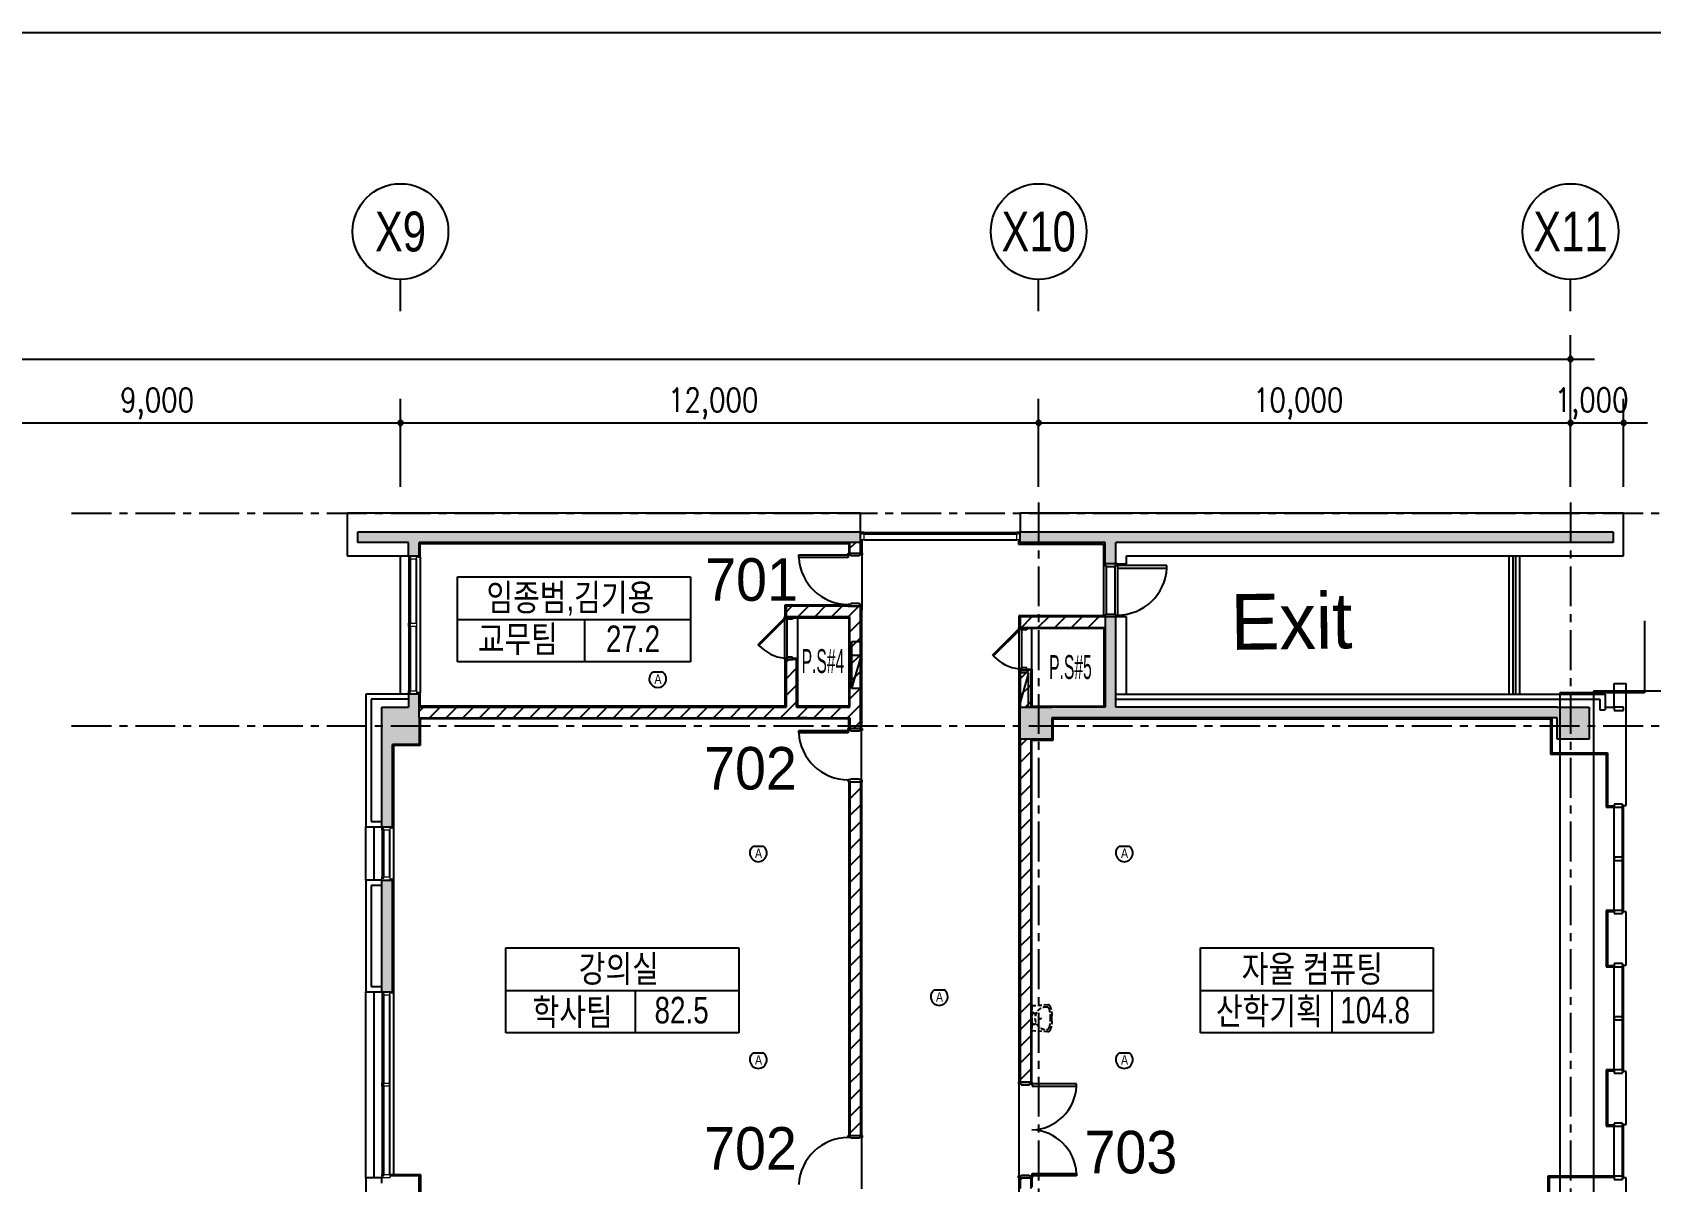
# Model space of a CAD drawing. Extents: x 1198601 to 1325177, y -301855 to -214174.
# Drawn here: x 1279449 to 1309877, y -235793 to -214174 of the extents above; entities that cross this region are included whole.
import ezdxf
from ezdxf.enums import TextEntityAlignment as Align

# ---------------------------------------------------------------- set-up
doc = ezdxf.new("R2010")
doc.units = 0
doc.header["$LTSCALE"] = 600
doc.header["$MEASUREMENT"] = 0
for name, pattern in [('CEN', [62, 60, -1, 0, -1]), ('CENTER', [2, 1.25, -0.25, 0.25, -0.25]), ('HID', [0.375, 0.25, -0.125])]:
    doc.linetypes.add(name, pattern=pattern)
doc.layers.get('0').update_dxf_attribs({"linetype": 'CONTINUOUS'})
for name, color, linetype in [('252', 252, 'CONTINUOUS'), ('A-DOOR', 3, 'CONTINUOUS'), ('Beacon', 3, 'CONTINUOUS'), ('CEN', 1, 'CENTER'), ('DIM', 9, 'CONTINUOUS'), ('INT1', 13, 'HID'), ('WALLLL', 7, 'CONTINUOUS')]:
    doc.layers.add(name, color=color, linetype=linetype)
doc.styles.add('AT3', font='romans.shx', dxfattribs={"width": 0.8, "bigfont": 'whgtxt.shx'})
doc.styles.add('BUBBLE', font='Dotum.ttf', dxfattribs={"width": 0.8})
doc.styles.add('GHH', font='Dotum.ttf')
doc.styles.get("Standard").update_dxf_attribs({"font": ''})
doc.styles.add('T25', font='Dotum.ttf', dxfattribs={"width": 0.8})
doc.styles.get('STANDARD').set_extended_font_data('HY울릉도M')

# ---------------------------------------------------------------- blocks, each defined once
blk = doc.blocks.new('A$C46A60E2E')
at = {"layer": 'Beacon'}
blk.add_line((0.71, 2.93), (2.48, 2.93), dxfattribs=at)
blk.add_arc((1.6, 1.6), 1.6, 123.5577, 56.4423, dxfattribs=at)
at = {"color": 3, "style": 'GHH', "width": 0.85}
blk.add_text('A', height=1.8, dxfattribs=at).set_placement((1.64, 1.58), align=Align.MIDDLE)

msp = doc.modelspace()

# ---------------------------------------------------------------- hatches: boundary and pattern name
at = {"layer": '252'}
for points in [[(1285570, -223570), (1285570, -223770), (1286520, -223770), (1286520, -224020), (1286720, -224020), (1286720, -223770), (1295020, -223770), (1295020, -223570)], [(1299620, -223770), (1299620, -224170), (1299820, -224170), (1299820, -223770), (1309170, -223770), (1309170, -223570), (1298020, -223570), (1298020, -223770)], [(1299620, -226870), (1298620, -226870), (1298020, -226870), (1298020, -227470), (1298620, -227470), (1298620, -227070), (1308120, -227070), (1308120, -227470), (1308720, -227470), (1308720, -226870), (1308120, -226870), (1307420, -226870), (1299820, -226870), (1299820, -225170), (1299620, -225170)], [(1286020, -229120), (1286220, -229120), (1286220, -227570), (1286720, -227570), (1286720, -227070), (1286720, -226620), (1286520, -226620), (1286520, -226870), (1286020, -226870), (1286020, -227470)], [(1286020, -232220), (1286220, -232220), (1286220, -230120), (1286020, -230120)]]:
    msp.add_hatch(color=256, dxfattribs=at).paths.add_polyline_path(points)

# ---------------------------------------------------------------- linework, layer by layer
for p, q in [((1287441, -224415), (1291821, -224415)), ((1287441, -226015), (1287441, -224415)), ((1291821, -224415), (1291821, -226015)), ((1287442, -225216), (1291822, -225216)), ((1289835, -226009), (1289835, -225209)), ((1291821, -226015), (1287441, -226015)), ((1288351, -231395), (1292731, -231395)), ((1288351, -232995), (1288351, -231395)), ((1292731, -231395), (1292731, -232995)), ((1301411, -231395), (1305791, -231395)), ((1301411, -232995), (1301411, -231395)), ((1305791, -231395), (1305791, -232995)), ((1288352, -232196), (1292732, -232196)), ((1288502, -232195), (1292602, -232195)), ((1290787, -232995), (1290787, -232195)), ((1301412, -232196), (1305792, -232196)), ((1303888, -232985), (1303888, -232185)), ((1292731, -232995), (1288351, -232995)), ((1305791, -232995), (1301411, -232995))]:
    msp.add_line(p, q)
at = {"color": 0, "linetype": 'ByBlock'}
for centre, start, end in [((1308370, -220320), 0, 180), ((1308370, -220320), 180, 0), ((1286370, -221520), 0, 180), ((1286370, -221520), 0, 180), ((1298370, -221520), 0, 180), ((1298370, -221520), 0, 180), ((1308370, -221520), 0, 180), ((1308370, -221520), 0, 180), ((1309370, -221520), 0, 180), ((1286370, -221520), 180, 0), ((1286370, -221520), 180, 0), ((1298370, -221520), 180, 0), ((1298370, -221520), 180, 0), ((1308370, -221520), 180, 0), ((1308370, -221520), 180, 0), ((1309370, -221520), 180, 0)]:
    msp.add_arc(centre, 46.9, start, end, dxfattribs=at)
at = {"layer": 'A-DOOR'}
for p, q in [((1293860, -224050), (1293860, -224005)), ((1293860, -224005), (1294790, -224005)), ((1294790, -224050), (1293860, -224050)), ((1294790, -224005), (1294790, -223970)), ((1294790, -223970), (1295050, -223970)), ((1294840, -224005), (1294790, -224005)), ((1294790, -224005), (1294790, -224050)), ((1294840, -224020), (1294840, -224005)), ((1295000, -224020), (1294840, -224020)), ((1295000, -224005), (1295000, -224020)), ((1295050, -224005), (1295000, -224005)), ((1295050, -223970), (1295050, -224005)), ((1299850, -224170), (1299590, -224170)), ((1299590, -224170), (1299590, -224205)), ((1299590, -224205), (1299640, -224205)), ((1299591, -224205), (1299591, -225135)), ((1299640, -224205), (1299640, -224220)), ((1299640, -224220), (1299640, -225120)), ((1299640, -224220), (1299800, -224220)), ((1299800, -224220), (1299800, -224205)), ((1299800, -224205), (1299850, -224205)), ((1299800, -224220), (1299800, -225120)), ((1299850, -224205), (1299850, -224170)), ((1299850, -224205), (1299850, -224250)), ((1300780, -224205), (1299850, -224205)), ((1299850, -224220), (1299850, -225120)), ((1299850, -224250), (1300780, -224250)), ((1300780, -224250), (1300780, -224205)), ((1294840, -224935), (1294790, -224935)), ((1294790, -224935), (1294790, -224970)), ((1294790, -224970), (1295050, -224970)), ((1295000, -224920), (1294840, -224920)), ((1294840, -224920), (1294840, -224935)), ((1295000, -224935), (1295000, -224920)), ((1295050, -224935), (1295000, -224935)), ((1295050, -224970), (1295050, -224935)), ((1299590, -225170), (1299590, -225135)), ((1299590, -225135), (1299640, -225135)), ((1299640, -225135), (1299640, -225120)), ((1299640, -225120), (1299800, -225120)), ((1299800, -225120), (1299800, -225135)), ((1299800, -225135), (1299850, -225135)), ((1299850, -225135), (1299850, -225170)), ((1293095, -225690), (1293590, -225195)), ((1293606, -225210), (1293111, -225705)), ((1293590, -225195), (1293590, -225170)), ((1293590, -225170), (1293740, -225170)), ((1293590, -225195), (1293590, -225945)), ((1293590, -225195), (1293606, -225210)), ((1293635, -225195), (1293590, -225195)), ((1293635, -225215), (1293635, -225195)), ((1293635, -225215), (1293635, -225925)), ((1293740, -225215), (1293635, -225215)), ((1293740, -225170), (1293740, -225195)), ((1293740, -225195), (1293740, -225195)), ((1293740, -225195), (1293740, -225215)), ((1297505, -225890), (1298000, -225395)), ((1298016, -225410), (1297521, -225905)), ((1298000, -225395), (1298000, -225370)), ((1298000, -225370), (1298150, -225370)), ((1298000, -225395), (1298000, -226145)), ((1298000, -225395), (1298016, -225410)), ((1298045, -225395), (1298000, -225395)), ((1298045, -225415), (1298045, -225395)), ((1298045, -225415), (1298045, -226125)), ((1298150, -225415), (1298045, -225415)), ((1298150, -225370), (1298150, -225395)), ((1298150, -225395), (1298150, -225395)), ((1298150, -225395), (1298150, -225415)), ((1299850, -225170), (1299590, -225170)), ((1293095, -225690), (1293111, -225705)), ((1293635, -225945), (1293590, -225945)), ((1293590, -225945), (1293590, -225970)), ((1293590, -225970), (1293740, -225970)), ((1293740, -225925), (1293635, -225925)), ((1293635, -225925), (1293635, -225945)), ((1293740, -225945), (1293740, -225925)), ((1293740, -225970), (1293740, -225945)), ((1293740, -225945), (1293740, -225945)), ((1297505, -225890), (1297521, -225905)), ((1298045, -226145), (1298000, -226145)), ((1298000, -226145), (1298000, -226170)), ((1298000, -226170), (1298150, -226170)), ((1298150, -226125), (1298045, -226125)), ((1298045, -226125), (1298045, -226145)), ((1298150, -226145), (1298150, -226125)), ((1298150, -226170), (1298150, -226145)), ((1298150, -226145), (1298150, -226145)), ((1294790, -227305), (1294790, -227270)), ((1294790, -227270), (1295050, -227270)), ((1295050, -227270), (1295050, -227305)), ((1293860, -227350), (1293860, -227305)), ((1293860, -227305), (1294790, -227305)), ((1294790, -227350), (1293860, -227350)), ((1294840, -227305), (1294790, -227305)), ((1294790, -227305), (1294790, -227350)), ((1294840, -227320), (1294840, -227305)), ((1295000, -227320), (1294840, -227320)), ((1295000, -227305), (1295000, -227320)), ((1295050, -227305), (1295000, -227305)), ((1294840, -228235), (1294790, -228235)), ((1294790, -228235), (1294790, -228270)), ((1294790, -228270), (1295050, -228270)), ((1295000, -228220), (1294840, -228220)), ((1294840, -228220), (1294840, -228235)), ((1295000, -228235), (1295000, -228220)), ((1295050, -228235), (1295000, -228235)), ((1295050, -228270), (1295050, -228235)), ((1298250, -233920), (1297990, -233920)), ((1297990, -233920), (1297990, -233955)), ((1297990, -233955), (1298040, -233955)), ((1298040, -233955), (1298040, -233970)), ((1298040, -233970), (1298200, -233970)), ((1298200, -233970), (1298200, -233955)), ((1298200, -233955), (1298250, -233955)), ((1298250, -233955), (1298250, -233920)), ((1298250, -233955), (1298250, -234000)), ((1299080, -233955), (1298250, -233955)), ((1299080, -234000), (1299080, -233955)), ((1298250, -234000), (1299080, -234000)), ((1294790, -234963), (1294790, -234928)), ((1294790, -234928), (1295050, -234928)), ((1294840, -234963), (1294790, -234963)), ((1294840, -234978), (1294840, -234963)), ((1295000, -234978), (1294840, -234978)), ((1295000, -234963), (1295000, -234978)), ((1295050, -234963), (1295000, -234963)), ((1295050, -234928), (1295050, -234963)), ((1297990, -235720), (1297990, -235685)), ((1297990, -235685), (1298040, -235685)), ((1298250, -235720), (1297990, -235720)), ((1298040, -235685), (1298040, -235670)), ((1298040, -235670), (1298200, -235670)), ((1298200, -235670), (1298200, -235685)), ((1298200, -235685), (1298250, -235685)), ((1298250, -235685), (1298250, -235640)), ((1298250, -235640), (1299080, -235640)), ((1298250, -235685), (1298250, -235720)), ((1299080, -235685), (1298250, -235685)), ((1299080, -235640), (1299080, -235685))]:
    msp.add_line(p, q, dxfattribs=at)
for centre, radius, start, end in [((1294791, -224003), 932, 182.8874, 269.9532), ((1299850, -224203), 932, 270.0468, 357.1126), ((1293666, -225194), 755, 222.6285, 264.2172), ((1298076, -225394), 755, 222.6285, 264.2172), ((1294791, -227303), 932, 182.8874, 269.9532), ((1298217, -233956), 865, 271.7623, 357.0621), ((1298217, -235684), 865, 2.9379, 88.2377), ((1294791, -235895), 932, 90.0468, 177.1126)]:
    msp.add_arc(centre, radius, start, end, dxfattribs=at)
at = {"layer": 'CEN'}
for p, q in [((1298370, -223020), (1298370, -297451)), ((1308370, -223020), (1308370, -297451)), ((1280187, -223220), (1310570, -223220)), ((1280187, -227220), (1310570, -227220))]:
    msp.add_line(p, q, dxfattribs=at)
at = {"layer": 'DIM'}
for p, q in [((1286370, -219420), (1286370, -218820)), ((1298370, -219420), (1298370, -218820)), ((1308370, -219420), (1308370, -218820)), ((1308370, -222720), (1308370, -219870)), ((1213920, -220320), (1308820, -220320)), ((1286370, -222720), (1286370, -221070)), ((1286370, -222720), (1286370, -221070)), ((1298370, -222720), (1298370, -221070)), ((1298370, -222720), (1298370, -221070)), ((1308370, -222720), (1308370, -221070)), ((1276920, -221520), (1286820, -221520)), ((1285920, -221520), (1298820, -221520)), ((1297920, -221520), (1308820, -221520))]:
    msp.add_line(p, q, dxfattribs=at)
for centre in [(1286370, -217920), (1298370, -217920), (1308370, -217920)]:
    msp.add_circle(centre, 900, dxfattribs=at)
at = {"layer": 'INT1', "ltscale": 0.5}
for p, q in [((1298540, -232469), (1298240, -232489)), ((1298240, -232489), (1298240, -232719)), ((1298240, -232719), (1298240, -232949)), ((1298620, -232719), (1298620, -232669)), ((1298620, -232769), (1298620, -232719)), ((1298240, -232949), (1298540, -232969))]:
    msp.add_line(p, q, dxfattribs=at)
for centre in [(1298284, -232617), (1298392, -232720), (1298284, -232822)]:
    msp.add_circle(centre, 19.2, dxfattribs=at)
for centre, radius, start, end in [((1298544, -232520), 51.1, 24.2584, 93.8141), ((1298511, -232719), 210, 87.3356, 180), ((1298511, -232721), 210, 180, 272.6644), ((1298518, -232566), 56.8, 16.1845, 87.3356), ((1298012, -232713), 583, 359.2879, 16.1845), ((1298012, -232727), 583, 343.8155, 0.7121), ((1298271, -232643), 351, 355.7575, 24.2584), ((1298271, -232795), 351, 335.7416, 4.2425), ((1298518, -232874), 56.8, 272.6644, 343.8155), ((1298544, -232918), 51.1, 266.1859, 335.7416)]:
    msp.add_arc(centre, radius, start, end, dxfattribs=at)
at = {"layer": 'WALLLL'}
for p, q in [((1198601, -214174), (1325177, -214174)), ((1308370, -222720), (1308370, -221070)), ((1309370, -222720), (1309370, -221070)), ((1307920, -221520), (1309820, -221520)), ((1295020, -223220), (1285370, -223220)), ((1285370, -223220), (1285370, -224020)), ((1295020, -223570), (1295020, -223220)), ((1309370, -223220), (1298020, -223220)), ((1298020, -223220), (1298020, -223570)), ((1309370, -224020), (1309370, -223220)), ((1285570, -223770), (1285570, -223570)), ((1285570, -223570), (1295020, -223570)), ((1295020, -223770), (1295020, -223570)), ((1295080, -223585), (1297960, -223585)), ((1295080, -223609), (1297960, -223609)), ((1298020, -223770), (1298020, -223570)), ((1298020, -223570), (1309170, -223570)), ((1309170, -223570), (1309170, -223770)), ((1286520, -223770), (1285570, -223770)), ((1286520, -224020), (1286520, -223770)), ((1286720, -224020), (1286720, -223770)), ((1295020, -223770), (1286720, -223770)), ((1286740, -224040), (1286740, -223790)), ((1286740, -223790), (1294800, -223790)), ((1294800, -223790), (1294800, -223970)), ((1294820, -223970), (1294820, -223770)), ((1295020, -223970), (1295020, -223770)), ((1295050, -223970), (1295050, -223720)), ((1295080, -223720), (1297960, -223720)), ((1297990, -223720), (1297990, -223800)), ((1297990, -223800), (1299590, -223800)), ((1299620, -223770), (1298020, -223770)), ((1299590, -223800), (1299590, -225150)), ((1299620, -224170), (1299620, -223770)), ((1299820, -224170), (1299820, -223770)), ((1309170, -223770), (1299820, -223770)), ((1285370, -224020), (1286520, -224020)), ((1286370, -226620), (1286370, -224020)), ((1286520, -224020), (1286720, -224020)), ((1286535, -225290), (1286535, -224080)), ((1286559, -225290), (1286559, -224080)), ((1286670, -225290), (1286670, -224080)), ((1286690, -224040), (1286740, -224040)), ((1286740, -224040), (1286740, -226600)), ((1294820, -223970), (1295020, -223970)), ((1294820, -223970), (1295020, -223970)), ((1295040, -228270), (1295050, -223970)), ((1299820, -224170), (1299620, -224170)), ((1299820, -224170), (1300020, -224170)), ((1300020, -224170), (1300020, -224020)), ((1300020, -224020), (1309370, -224020)), ((1307220, -226620), (1307220, -224020)), ((1307295, -226620), (1307295, -224020)), ((1307345, -226620), (1307345, -224020)), ((1307420, -226620), (1307420, -224020)), ((1294790, -224950), (1293600, -224950)), ((1293600, -224950), (1293600, -225170)), ((1295020, -224970), (1293620, -224970)), ((1293620, -224970), (1293620, -225170)), ((1295020, -227270), (1295020, -224970)), ((1299590, -225150), (1298000, -225150)), ((1298000, -225150), (1298000, -226170)), ((1286535, -226560), (1286535, -225350)), ((1286559, -226560), (1286559, -225350)), ((1286670, -226560), (1286670, -225350)), ((1294820, -225170), (1293620, -225170)), ((1293740, -225190), (1294800, -225190)), ((1293840, -225950), (1293840, -225190)), ((1294800, -225190), (1294800, -226850)), ((1294820, -226870), (1294820, -225170)), ((1299620, -225170), (1298020, -225170)), ((1298020, -225170), (1298020, -225370)), ((1298020, -225370), (1299620, -225370)), ((1299600, -225390), (1298150, -225390)), ((1298240, -226150), (1298240, -225390)), ((1299600, -226850), (1299600, -225390)), ((1299620, -225170), (1299620, -226870)), ((1299820, -225170), (1299620, -225170)), ((1299820, -226870), (1299820, -225170)), ((1300020, -225170), (1299820, -225170)), ((1300020, -226620), (1300020, -225170)), ((1309763, -225245), (1309763, -226595)), ((1294860, -226515), (1294860, -225635)), ((1294860, -225635), (1295040, -225635)), ((1295040, -225635), (1295040, -226515)), ((1293600, -225970), (1293600, -226850)), ((1293820, -225970), (1293620, -225970)), ((1293620, -225970), (1293620, -226870)), ((1293840, -225950), (1293740, -225950)), ((1293820, -226870), (1293820, -225970)), ((1293840, -226850), (1293840, -225950)), ((1294860, -226515), (1295040, -225895)), ((1295040, -225895), (1294860, -225895)), ((1298000, -226170), (1298000, -235720)), ((1298180, -226220), (1298000, -226220)), ((1298000, -226220), (1298000, -226870)), ((1298180, -226220), (1298000, -226870)), ((1298220, -226170), (1298020, -226170)), ((1298020, -226170), (1298020, -226870)), ((1298150, -226150), (1298240, -226150)), ((1298180, -226870), (1298180, -226220)), ((1298220, -226170), (1298220, -226870)), ((1298240, -226150), (1298240, -226850)), ((1286520, -226620), (1285720, -226620)), ((1285720, -226620), (1285720, -229120)), ((1286520, -226620), (1286520, -226870)), ((1286720, -226620), (1286520, -226620)), ((1286740, -226600), (1286670, -226600)), ((1286720, -227070), (1286720, -226620)), ((1286740, -226850), (1286740, -226600)), ((1295040, -226515), (1294860, -226515)), ((1299820, -226620), (1309020, -226620)), ((1309763, -226595), (1308173, -226595)), ((1308173, -226595), (1308173, -227615)), ((1310391, -226567), (1308801, -226567)), ((1308801, -226567), (1308801, -227587)), ((1309020, -226620), (1309020, -226920)), ((1309190, -226420), (1309420, -226420)), ((1309190, -226870), (1309190, -226420)), ((1309420, -228720), (1309420, -226420)), ((1286520, -226720), (1285820, -226720)), ((1285820, -226720), (1285820, -229020)), ((1286720, -226870), (1293620, -226870)), ((1293600, -226850), (1286740, -226850)), ((1293820, -226870), (1294820, -226870)), ((1294800, -226850), (1293840, -226850)), ((1298000, -226870), (1298180, -226870)), ((1298240, -226850), (1299600, -226850)), ((1299620, -226870), (1298620, -226870)), ((1299820, -226720), (1308920, -226720)), ((1308120, -226870), (1299820, -226870)), ((1308120, -226870), (1307420, -226870)), ((1308920, -226720), (1308920, -226920)), ((1308920, -226920), (1309020, -226920)), ((1309020, -226870), (1309190, -226870)), ((1309370, -226870), (1309190, -226870)), ((1309190, -226870), (1309190, -226930)), ((1309190, -226930), (1309370, -226930)), ((1309370, -226895), (1309370, -226870)), ((1309370, -226905), (1309370, -226895)), ((1309370, -226895), (1309370, -226895)), ((1309370, -226930), (1309370, -226905)), ((1309370, -226905), (1309370, -226905)), ((1286720, -227070), (1286720, -227070)), ((1286720, -227070), (1294820, -227070)), ((1294800, -227090), (1286740, -227090)), ((1286740, -227090), (1286740, -227590)), ((1294020, -227070), (1293820, -227070)), ((1294800, -227270), (1294800, -227090)), ((1294820, -227070), (1294820, -227270)), ((1295020, -227270), (1294820, -227270)), ((1308120, -227070), (1298620, -227070)), ((1298640, -227490), (1298640, -227090)), ((1298640, -227090), (1307995, -227090)), ((1307995, -227070), (1307995, -227750)), ((1308020, -227070), (1308020, -227725)), ((1286020, -229120), (1286020, -227470)), ((1286220, -229120), (1286220, -227570)), ((1286740, -227590), (1286240, -227590)), ((1286240, -227590), (1286240, -229140)), ((1298020, -227470), (1298020, -233920)), ((1298220, -227470), (1298220, -233920)), ((1298240, -233920), (1298240, -227490)), ((1298240, -227490), (1298640, -227490)), ((1308801, -227587), (1308801, -237137)), ((1307995, -227750), (1309040, -227750)), ((1308020, -227725), (1309065, -227725)), ((1308173, -227615), (1308173, -237165)), ((1309040, -227750), (1309040, -228750)), ((1309065, -227725), (1309065, -228725)), ((1294800, -228270), (1294800, -234928)), ((1294820, -228270), (1294820, -234928)), ((1294820, -228594), (1295020, -228394)), ((1295020, -228270), (1295020, -234928)), ((1295040, -228270), (1295040, -235928)), ((1294820, -228908), (1295020, -228708)), ((1309040, -228750), (1309190, -228750)), ((1309065, -228725), (1309190, -228725)), ((1309346, -228690), (1309190, -228690)), ((1309190, -228690), (1309190, -228750)), ((1309190, -230690), (1309190, -228750)), ((1309190, -228750), (1309346, -228750)), ((1309346, -228715), (1309346, -228690)), ((1309370, -228715), (1309346, -228715)), ((1309346, -228750), (1309346, -228725)), ((1309346, -228725), (1309370, -228725)), ((1309346, -230690), (1309346, -228750)), ((1309370, -228725), (1309370, -228715)), ((1309370, -230720), (1309370, -228720)), ((1309370, -228720), (1309420, -228720)), ((1285720, -230120), (1285720, -229120)), ((1285720, -229120), (1286020, -229120)), ((1285820, -229020), (1286020, -229020)), ((1285870, -229120), (1285870, -230120)), ((1286020, -229120), (1286220, -229120)), ((1294820, -229223), (1295020, -229023)), ((1286035, -230060), (1286035, -229180)), ((1286059, -230060), (1286059, -229180)), ((1286170, -230060), (1286170, -229180)), ((1286240, -229140), (1286190, -229140)), ((1286240, -229140), (1286240, -230100)), ((1294820, -229537), (1295020, -229337)), ((1294820, -229851), (1295020, -229651)), ((1309346, -229690), (1309190, -229690)), ((1309190, -229690), (1309190, -229750)), ((1309346, -229715), (1309346, -229690)), ((1309370, -229715), (1309346, -229715)), ((1309346, -229750), (1309346, -229725)), ((1309346, -229725), (1309370, -229725)), ((1309370, -229725), (1309370, -229715)), ((1294820, -230166), (1295020, -229966)), ((1309190, -229750), (1309346, -229750)), ((1286020, -230120), (1285720, -230120)), ((1285720, -230120), (1285720, -232220)), ((1286020, -230220), (1285820, -230220)), ((1285820, -230220), (1285820, -232120)), ((1286020, -232220), (1286020, -230120)), ((1286020, -230120), (1286220, -230120)), ((1286170, -230100), (1286240, -230100)), ((1286220, -232220), (1286220, -230120)), ((1286240, -230100), (1286240, -232240)), ((1294820, -230480), (1295020, -230280)), ((1294820, -230794), (1295020, -230594)), ((1294820, -231109), (1295020, -230909)), ((1309190, -230690), (1309040, -230690)), ((1309040, -230690), (1309040, -231750)), ((1309190, -230715), (1309065, -230715)), ((1309065, -230715), (1309065, -231725)), ((1309346, -230690), (1309190, -230690)), ((1309190, -230690), (1309190, -230750)), ((1309190, -230750), (1309346, -230750)), ((1309346, -230715), (1309346, -230690)), ((1309370, -230715), (1309346, -230715)), ((1309346, -230750), (1309346, -230725)), ((1309346, -230725), (1309370, -230725)), ((1309370, -230725), (1309370, -230715)), ((1309420, -230720), (1309370, -230720)), ((1309420, -231720), (1309420, -230720)), ((1294820, -231423), (1295020, -231223)), ((1294820, -231737), (1295020, -231537)), ((1294820, -232052), (1295020, -231852)), ((1309040, -231750), (1309190, -231750)), ((1309065, -231725), (1309190, -231725)), ((1309346, -231690), (1309190, -231690)), ((1309190, -231690), (1309190, -231750)), ((1309190, -233690), (1309190, -231750)), ((1309190, -231750), (1309346, -231750)), ((1309346, -231715), (1309346, -231690)), ((1309370, -231715), (1309346, -231715)), ((1309346, -231750), (1309346, -231725)), ((1309346, -231725), (1309370, -231725)), ((1309346, -233690), (1309346, -231750)), ((1309370, -231725), (1309370, -231715)), ((1309370, -233720), (1309370, -231720)), ((1309370, -231720), (1309420, -231720)), ((1285820, -232120), (1286020, -232120)), ((1294820, -232366), (1295020, -232166)), ((1285720, -235720), (1285720, -232220)), ((1285720, -232220), (1286020, -232220)), ((1285870, -232220), (1285870, -235720)), ((1286020, -232220), (1286220, -232220)), ((1286035, -233940), (1286035, -232280)), ((1286059, -233940), (1286059, -232280)), ((1286240, -232240), (1286170, -232240)), ((1286170, -235660), (1286170, -232280)), ((1286240, -232240), (1286240, -235660)), ((1294820, -232680), (1295020, -232480)), ((1309346, -232690), (1309190, -232690)), ((1309190, -232690), (1309190, -232750)), ((1309190, -232750), (1309346, -232750)), ((1309346, -232715), (1309346, -232690)), ((1309370, -232715), (1309346, -232715)), ((1309346, -232750), (1309346, -232725)), ((1309346, -232725), (1309370, -232725)), ((1309370, -232725), (1309370, -232715)), ((1294820, -232994), (1295020, -232794)), ((1294820, -233309), (1295020, -233109)), ((1294820, -233623), (1295020, -233423)), ((1294820, -233937), (1295020, -233737)), ((1298020, -233920), (1298220, -233920)), ((1309190, -233690), (1309040, -233690)), ((1309040, -233690), (1309040, -234750)), ((1309190, -233715), (1309065, -233715)), ((1309065, -233715), (1309065, -234725)), ((1309346, -233690), (1309190, -233690)), ((1309190, -233690), (1309190, -233750)), ((1309190, -233750), (1309346, -233750)), ((1309346, -233715), (1309346, -233690)), ((1309370, -233715), (1309346, -233715)), ((1309346, -233750), (1309346, -233725)), ((1309346, -233725), (1309370, -233725)), ((1309370, -233725), (1309370, -233715)), ((1309420, -233720), (1309370, -233720)), ((1309420, -234720), (1309420, -233720)), ((1286035, -235660), (1286035, -234000)), ((1286059, -235660), (1286059, -234000)), ((1294820, -234252), (1295020, -234052)), ((1294820, -234566), (1295020, -234366)), ((1294820, -234880), (1295020, -234680)), ((1309040, -234750), (1309190, -234750)), ((1309065, -234725), (1309190, -234725)), ((1309346, -234690), (1309190, -234690)), ((1309190, -234690), (1309190, -234750)), ((1309190, -235690), (1309190, -234750)), ((1309190, -234750), (1309346, -234750)), ((1309346, -234715), (1309346, -234690)), ((1309370, -234715), (1309346, -234715)), ((1309346, -234750), (1309346, -234725)), ((1309346, -234725), (1309370, -234725)), ((1309346, -235690), (1309346, -234750)), ((1309370, -234725), (1309370, -234715)), ((1309370, -234720), (1309420, -234720)), ((1309370, -235715), (1309370, -234725)), ((1286020, -235720), (1285720, -235720)), ((1285720, -235720), (1285720, -236720)), ((1286020, -235820), (1286020, -235720)), ((1286170, -235660), (1286745, -235660)), ((1286720, -235685), (1286170, -235685)), ((1286720, -236145), (1286720, -235685)), ((1286745, -235660), (1286745, -236145)), ((1298000, -235720), (1298000, -244720)), ((1298020, -235720), (1298020, -235920)), ((1298020, -235720), (1298220, -235720)), ((1298220, -235720), (1298220, -235920)), ((1298240, -235720), (1298240, -235900)), ((1309190, -235690), (1307945, -235690)), ((1307945, -235690), (1307945, -236145)), ((1309190, -235715), (1307970, -235715)), ((1307970, -235715), (1307970, -236145)), ((1309346, -235690), (1309190, -235690)), ((1309190, -235690), (1309190, -235750)), ((1309190, -235750), (1309346, -235750)), ((1309346, -235715), (1309346, -235690)), ((1309370, -235715), (1309346, -235715)), ((1309346, -235750), (1309346, -235725)), ((1309346, -235725), (1309370, -235725)), ((1309370, -235725), (1309370, -235715)), ((1309420, -235720), (1309370, -235720)), ((1309420, -236720), (1309420, -235720))]:
    msp.add_line(p, q, dxfattribs=at)
at = {"layer": 'WALLLL', "lineweight": 9}
for p, q in [((1295020, -223585), (1295020, -223570)), ((1295020, -223570), (1295080, -223570)), ((1295045, -223585), (1295020, -223585)), ((1295020, -223720), (1295020, -223609)), ((1295020, -223609), (1295045, -223609)), ((1295045, -223609), (1295045, -223585)), ((1295080, -223585), (1295055, -223585)), ((1295055, -223585), (1295055, -223609)), ((1295055, -223609), (1295080, -223609)), ((1295080, -223570), (1295080, -223585)), ((1295080, -223609), (1295080, -223720)), ((1297960, -223585), (1297960, -223570)), ((1297960, -223570), (1298020, -223570)), ((1297985, -223585), (1297960, -223585)), ((1297960, -223720), (1297960, -223609)), ((1297960, -223609), (1297985, -223609)), ((1297985, -223609), (1297985, -223585)), ((1298020, -223585), (1297995, -223585)), ((1297995, -223585), (1297995, -223609)), ((1297995, -223609), (1298020, -223609)), ((1298020, -223570), (1298020, -223585)), ((1298020, -223609), (1298020, -223720)), ((1295080, -223720), (1295020, -223720)), ((1298020, -223720), (1297960, -223720)), ((1286535, -224020), (1286520, -224020)), ((1286520, -224020), (1286520, -224080)), ((1286520, -224080), (1286535, -224080)), ((1286559, -224020), (1286535, -224020)), ((1286535, -224020), (1286535, -224020)), ((1286535, -224080), (1286535, -224055)), ((1286535, -224055), (1286559, -224055)), ((1286670, -224020), (1286559, -224020)), ((1286559, -224020), (1286559, -224020)), ((1286559, -224055), (1286559, -224080)), ((1286559, -224080), (1286670, -224080)), ((1286670, -224080), (1286670, -224020)), ((1286520, -225350), (1286520, -225290)), ((1286520, -225290), (1286535, -225290)), ((1286535, -225350), (1286520, -225350)), ((1286535, -225290), (1286535, -225315)), ((1286535, -225315), (1286559, -225315)), ((1286559, -225325), (1286535, -225325)), ((1286535, -225325), (1286535, -225350)), ((1286559, -225315), (1286559, -225290)), ((1286559, -225290), (1286670, -225290)), ((1286559, -225350), (1286559, -225325)), ((1286670, -225350), (1286559, -225350)), ((1286670, -225290), (1286670, -225350)), ((1286520, -226620), (1286520, -226560)), ((1286520, -226560), (1286535, -226560)), ((1286535, -226620), (1286520, -226620)), ((1286535, -226560), (1286535, -226585)), ((1286535, -226585), (1286559, -226585)), ((1286559, -226620), (1286535, -226620)), ((1286535, -226620), (1286535, -226620)), ((1286559, -226585), (1286559, -226560)), ((1286559, -226560), (1286670, -226560)), ((1286670, -226620), (1286559, -226620)), ((1286559, -226620), (1286559, -226620)), ((1286670, -226560), (1286670, -226620)), ((1286020, -229180), (1286020, -229120)), ((1286020, -229120), (1286035, -229120)), ((1286035, -229120), (1286035, -229120)), ((1286035, -229120), (1286059, -229120)), ((1286059, -229120), (1286059, -229120)), ((1286059, -229120), (1286170, -229120)), ((1286170, -229120), (1286170, -229180)), ((1286035, -229180), (1286020, -229180)), ((1286059, -229155), (1286035, -229155)), ((1286035, -229155), (1286035, -229180)), ((1286059, -229180), (1286059, -229155)), ((1286170, -229180), (1286059, -229180)), ((1286020, -230120), (1286020, -230060)), ((1286020, -230060), (1286035, -230060)), ((1286035, -230120), (1286020, -230120)), ((1286035, -230060), (1286035, -230085)), ((1286035, -230085), (1286059, -230085)), ((1286059, -230120), (1286035, -230120)), ((1286035, -230120), (1286035, -230120)), ((1286059, -230085), (1286059, -230060)), ((1286059, -230060), (1286170, -230060)), ((1286170, -230120), (1286059, -230120)), ((1286059, -230120), (1286059, -230120)), ((1286170, -230060), (1286170, -230120)), ((1286035, -232220), (1286020, -232220)), ((1286020, -232220), (1286020, -232280)), ((1286020, -232280), (1286035, -232280)), ((1286059, -232220), (1286035, -232220)), ((1286035, -232220), (1286035, -232220)), ((1286035, -232280), (1286035, -232255)), ((1286035, -232255), (1286059, -232255)), ((1286170, -232220), (1286059, -232220)), ((1286059, -232220), (1286059, -232220)), ((1286059, -232255), (1286059, -232280)), ((1286059, -232280), (1286170, -232280)), ((1286170, -232280), (1286170, -232220)), ((1286020, -234000), (1286020, -233940)), ((1286020, -233940), (1286035, -233940)), ((1286035, -233940), (1286035, -233965)), ((1286035, -233965), (1286059, -233965)), ((1286059, -233975), (1286035, -233975)), ((1286035, -233975), (1286035, -234000)), ((1286059, -233965), (1286059, -233940)), ((1286059, -233940), (1286170, -233940)), ((1286059, -234000), (1286059, -233975)), ((1286170, -233940), (1286170, -234000)), ((1286035, -234000), (1286020, -234000)), ((1286170, -234000), (1286059, -234000)), ((1286020, -235720), (1286020, -235660)), ((1286020, -235660), (1286035, -235660)), ((1286035, -235720), (1286020, -235720)), ((1286035, -235660), (1286035, -235685)), ((1286035, -235685), (1286059, -235685)), ((1286059, -235720), (1286035, -235720)), ((1286035, -235720), (1286035, -235720)), ((1286059, -235685), (1286059, -235660)), ((1286059, -235660), (1286170, -235660)), ((1286170, -235720), (1286059, -235720)), ((1286059, -235720), (1286059, -235720)), ((1286170, -235660), (1286170, -235720))]:
    msp.add_line(p, q, dxfattribs=at)
at = {"layer": 'WALLLL', "linetype": 'Continuous'}
for p, q in [((1294820, -223879), (1294930, -223770)), ((1293620, -225079), (1293730, -224970)), ((1293844, -225170), (1294044, -224970)), ((1294159, -225170), (1294359, -224970)), ((1294473, -225170), (1294673, -224970)), ((1294787, -225170), (1294987, -224970)), ((1294820, -225451), (1295020, -225251)), ((1298045, -225370), (1298245, -225170)), ((1298359, -225370), (1298370, -225358)), ((1298370, -225358), (1298559, -225170)), ((1298673, -225370), (1298873, -225170)), ((1298987, -225370), (1299187, -225170)), ((1299302, -225370), (1299502, -225170)), ((1299616, -225370), (1299620, -225366)), ((1294820, -225765), (1295020, -225565)), ((1293620, -226022), (1293673, -225970)), ((1294820, -226080), (1295020, -225880)), ((1293620, -226337), (1293820, -226137)), ((1294820, -226394), (1295020, -226194)), ((1298020, -226337), (1298187, -226170)), ((1293620, -226651), (1293820, -226451)), ((1294820, -226708), (1295020, -226508)), ((1298020, -226651), (1298220, -226451)), ((1286720, -226951), (1286801, -226870)), ((1286915, -227070), (1287115, -226870)), ((1287230, -227070), (1287430, -226870)), ((1287544, -227070), (1287744, -226870)), ((1287858, -227070), (1288058, -226870)), ((1288173, -227070), (1288373, -226870)), ((1288487, -227070), (1288687, -226870)), ((1288801, -227070), (1289001, -226870)), ((1289115, -227070), (1289315, -226870)), ((1289430, -227070), (1289630, -226870)), ((1289744, -227070), (1289944, -226870)), ((1290058, -227070), (1290258, -226870)), ((1290373, -227070), (1290573, -226870)), ((1290687, -227070), (1290887, -226870)), ((1291001, -227070), (1291201, -226870)), ((1291316, -227070), (1291516, -226870)), ((1291630, -227070), (1291830, -226870)), ((1291944, -227070), (1292144, -226870)), ((1292259, -227070), (1292459, -226870)), ((1292573, -227070), (1292773, -226870)), ((1292887, -227070), (1293087, -226870)), ((1293201, -227070), (1293401, -226870)), ((1293516, -227070), (1293820, -226765)), ((1293830, -227070), (1294030, -226870)), ((1294144, -227070), (1294344, -226870)), ((1294459, -227070), (1294659, -226870)), ((1294773, -227070), (1295020, -226823)), ((1298116, -226870), (1298220, -226766)), ((1294887, -227270), (1294937, -227220)), ((1294937, -227220), (1295020, -227137)), ((1298020, -227594), (1298145, -227470)), ((1298020, -227909), (1298220, -227709)), ((1298020, -228223), (1298220, -228023)), ((1298020, -228537), (1298220, -228337)), ((1298020, -228852), (1298220, -228652)), ((1298020, -229166), (1298220, -228966)), ((1298020, -229480), (1298220, -229280)), ((1298020, -229794), (1298220, -229594)), ((1298020, -230109), (1298220, -229909)), ((1298020, -230423), (1298220, -230223)), ((1298020, -230737), (1298220, -230537)), ((1298020, -231052), (1298220, -230852)), ((1298020, -231366), (1298220, -231166)), ((1298020, -231680), (1298220, -231480)), ((1298020, -231995), (1298220, -231795)), ((1298020, -232309), (1298220, -232109)), ((1298020, -232623), (1298220, -232423)), ((1298020, -232938), (1298220, -232738)), ((1298020, -233252), (1298220, -233052)), ((1298020, -233566), (1298220, -233366)), ((1298020, -233880), (1298220, -233680)), ((1298020, -235766), (1298067, -235720))]:
    msp.add_line(p, q, dxfattribs=at)
at = {"layer": 'WALLLL', "ltscale": 3}
for p, q in [((1286020, -227470), (1286020, -226870)), ((1286020, -226870), (1286520, -226870)), ((1298020, -227470), (1298020, -226870)), ((1298020, -226870), (1298620, -226870)), ((1308120, -226870), (1308720, -226870)), ((1308720, -226870), (1308720, -227470)), ((1286720, -227070), (1286720, -227570)), ((1298620, -227070), (1298620, -227470)), ((1308120, -227470), (1308120, -227070)), ((1286020, -227470), (1286020, -227470)), ((1286720, -227570), (1286220, -227570)), ((1298620, -227470), (1298020, -227470)), ((1308720, -227470), (1308120, -227470))]:
    msp.add_line(p, q, dxfattribs=at)

# ---------------------------------------------------------------- block references
at = {"layer": 'Beacon', "xscale": 100, "yscale": 100, "zscale": 100}
for p in [(1291048, -226497), (1292939, -229774), (1299821, -229774), (1296341, -232477), (1292939, -233662), (1299821, -233662)]:
    msp.add_blockref('A$C46A60E2E', p, dxfattribs=at)

# ---------------------------------------------------------------- texts
at = {"layer": 'DIM', "style": 'BUBBLE', "width": 0.8}
for s, p in [('X9', (1286370, -217920)), ('X10', (1298370, -217920)), ('X11', (1308370, -217920))]:
    msp.add_text(s, height=750, dxfattribs=at).set_placement(p, align=Align.MIDDLE_CENTER)
at = {"layer": 'DIM', "linetype": 'CEN', "style": 'AT3', "width": 0.8}
for s, p in [('9,000', (1281099, -221314)), ('12,000', (1291402, -221314)), ('10,000', (1302402, -221314))]:
    msp.add_text(s, height=450, dxfattribs=at).set_placement(p)
at = {"layer": 'WALLLL', "linetype": 'CEN', "style": 'AT3', "width": 0.8}
msp.add_text('1,000', height=450, dxfattribs=at).set_placement((1308073, -221313))
at = {"layer": 'WALLLL', "style": 'T25'}
for s, p in [('701', (1292971, -224467)), ('702', (1292951, -228017)), ('702', (1292951, -235167)), ('703', (1300104, -235237))]:
    msp.add_text(s, height=800, dxfattribs=at).set_placement(p, align=Align.MIDDLE_CENTER)
for s, height, width, p in [('임종범,김기용', 500, 0.8, (1289564, -224804)), ('교무팀', 500, 0.8, (1288576, -225586)), ('27.2', 500, 0.8, (1290744, -225582)), ('P.S#4', 450, 0.5, (1294314, -226001)), ('P.S#5', 450, 0.5, (1298968, -226113)), ('강의실', 500, 0.8, (1290476, -231790)), ('자율 컴퓨팅', 500, 0.8, (1303516, -231790)), ('학사팀', 500, 0.8, (1289607, -232602)), ('82.5', 500, 0.8, (1291657, -232567)), ('산학기획', 500, 0.8, (1302707, -232586)), ('104.8', 500, 0.8, (1304697, -232567))]:
    msp.add_text(s, height=height, dxfattribs=dict(at, width=width)).set_placement(p, align=Align.MIDDLE_CENTER)
at = {"layer": 'WALLLL', "linetype": 'CEN'}
msp.add_text('Exit', height=1049, rotation=0.7583, dxfattribs=at).set_placement((1301988, -225791))

doc.saveas('drawing.dxf')
